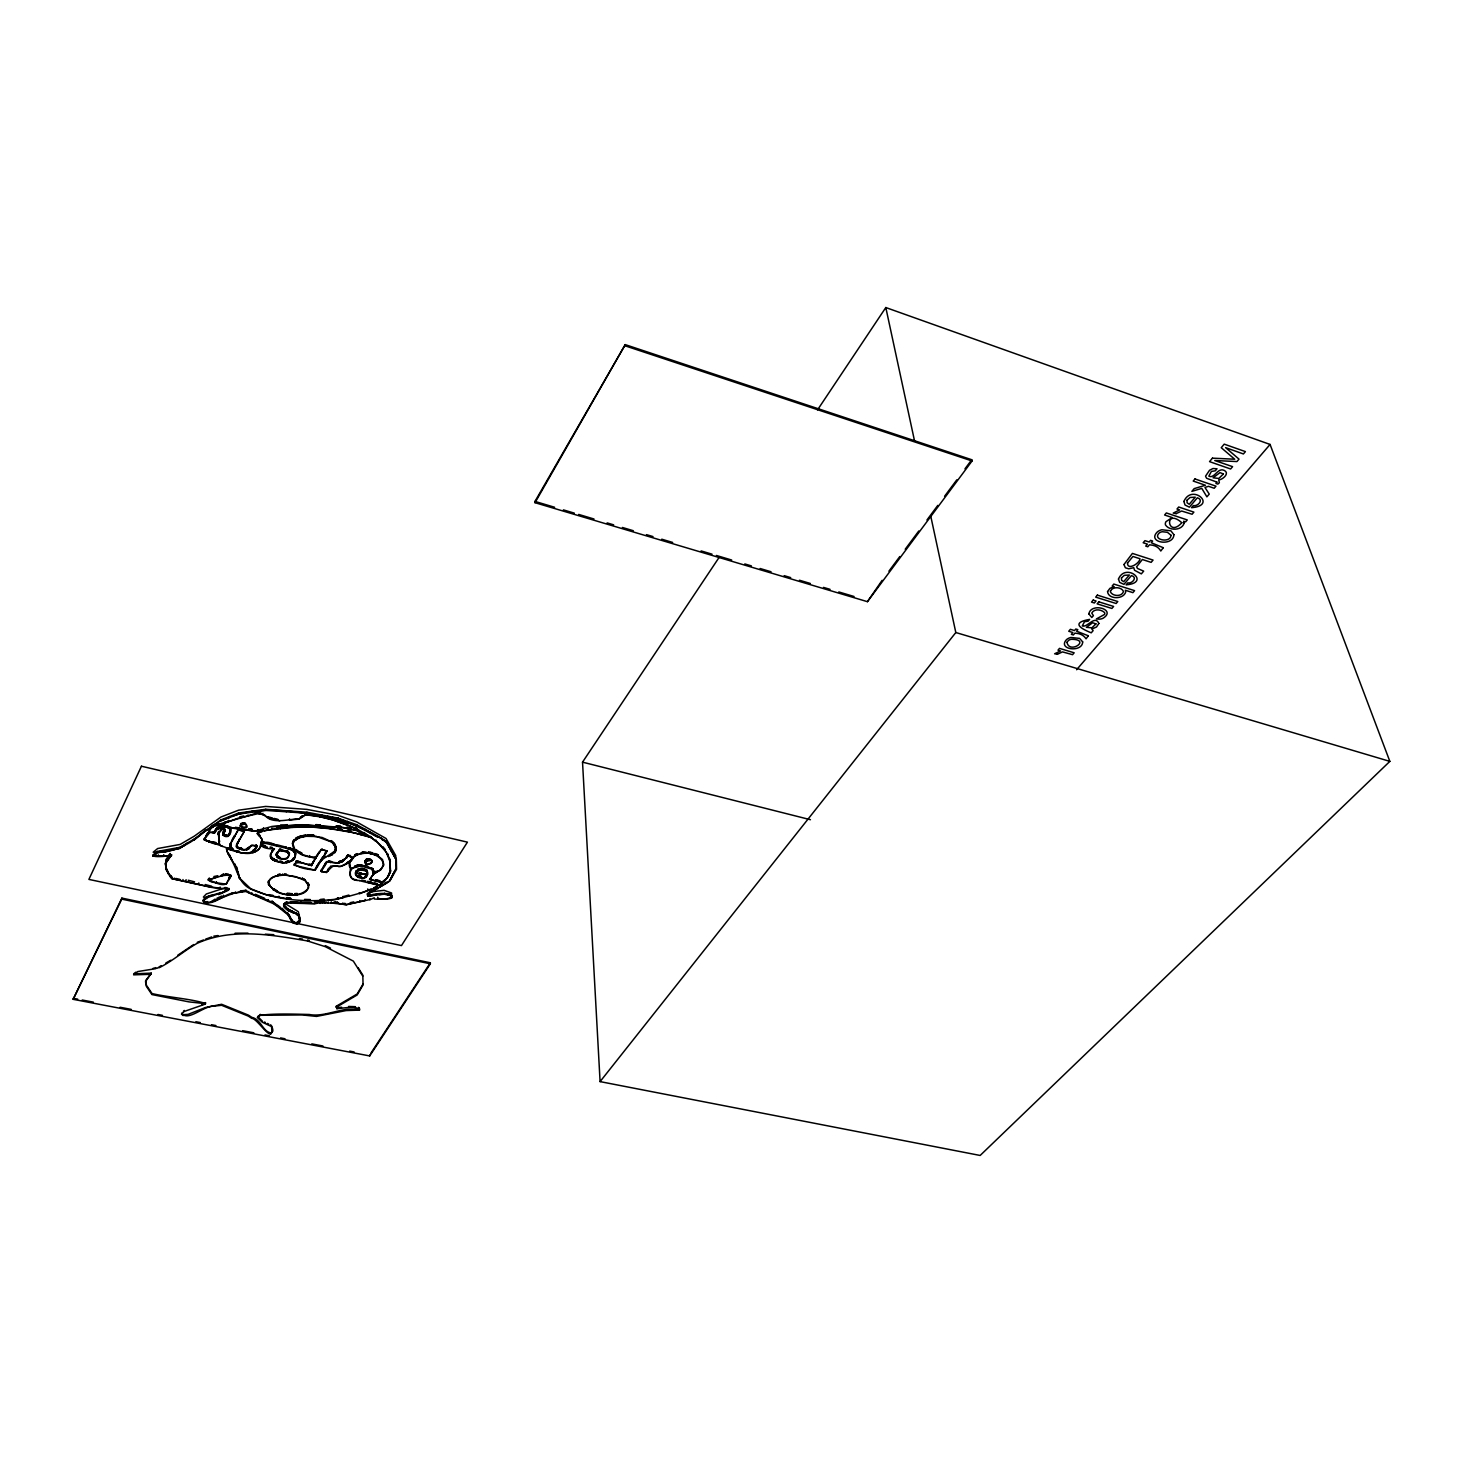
<?xml version="1.0" encoding="UTF-8"?>
<svg xmlns="http://www.w3.org/2000/svg" width="1463" height="1463" viewBox="0 0 1463 1463"><rect width="100%" height="100%" fill="white"/><g stroke="black" fill="none" stroke-linecap="round" stroke-linejoin="round"><path stroke-width="1.5" d="M349.529 861.835C346.969 876.026 361.928 860.262 369.536 867.724C373.998 867.888 372.772 875.679 377.271 871.893C393.949 861.616 370.871 849.052 359.477 854.154M430.341 963.788L430.36 962.782L121.868 898.099L73.15 999.32L369.7 1055.939L430.341 963.788L121.74 899.123L73.15 999.32M289.016 854.886C289.967 848.613 289.601 860.226 284.81 859C281.243 859.805 274.971 857.885 276.635 853.185C273.526 859.165 291.686 861.981 288.266 852.929M396.089 864.414L396.107 863.389M380.417 837.769L386.323 841.335L396.034 859.421L386.305 842.359L380.417 837.769L356.826 824.73L337.734 818.055L306.919 812.221L265.736 809.277L238.542 813.044L220.895 819.902L194.286 838.994L180.168 847.26L157.437 851.429L152.883 856.148L171.592 855.617L171.665 854.63M374.235 899.014C399.6 900.824 395.376 890.089 372.955 894.496L372.937 895.521C354.832 897.807 387.512 884.493 389.67 880.708L396.18 868.345M391.883 896.728L388.902 894.277M389.67 880.708L395.101 870.247M370.962 878.257L369.901 879.391L381.733 882.226L386.799 878.349L390.237 871.601L390.036 860.665M373.742 887.895L378.442 885.188C383.288 883.561 388.372 877.16 390.603 871.582L389.633 858.726M390.036 895.557L390.054 894.533M391.188 850.936L391.206 849.912M390.987 895.795L391.005 894.771M391.298 895.868L391.316 894.862M391.865 897.752L391.791 894.99M392.907 875.057L392.925 874.033M388.884 895.283L384.403 894.24L384.422 893.235M384.568 884.054L384.586 883.03M386.305 842.359L386.323 841.335M386.104 883.03L386.141 882.024M387.695 854.886L387.732 853.862L388.225 855.105M387.695 877.288L390.621 870.558M387.622 894.99L387.64 893.966M388.28 876.172L390.255 870.576M388.92 874.892L388.957 873.886M380.161 887.053L380.179 886.048M382.3 839.927L382.337 838.921M381.331 886.249L382.922 884.164L382.885 885.188M382.703 848.101L382.721 847.077M383.05 848.028L383.087 847.004L385.427 849.674M376.631 855.325L374.802 853.679M367.469 882.335L380.051 885.261L381.898 882.5L369.517 879.482L374.034 873.338L380.581 870.083L383.891 864.889L382.501 859.531L374.839 853.459M376.265 894.131L376.247 895.155L368.329 895.795L367.487 893.198L367.524 895.191M377.966 836.324L377.929 837.348L356.789 825.754L347.444 822.444L347.481 821.42M377.765 888.754L377.783 887.73L374.345 889.541M377.71 898.191L377.747 897.185M373.394 873.905L371.84 868.327L373.156 869.863M372.187 869.68C372.498 865.895 374.656 873.393 373.632 874.472M373.065 834.513L373.083 833.489M372.553 870.064L372.553 868.583M372.846 870.467L372.882 869.443M373.12 870.887L372.9 868.949M370.066 891.9L372.681 891.607L372.626 890.455L368.969 892.412M370.486 878.349L373.211 874.581L373.65 871.143M373.797 874.124L373.979 870.96M375.351 835.83L375.388 834.806M369.7 1055.939L369.718 1054.951M374.565 872.881L375.717 871.454L375.698 872.478M374.272 897.77L369.846 899.782M390.018 861.689L386.214 852.088L375.772 840.329M342.909 896.691L348.871 895.063L348.852 896.307C351.614 895.374 386.982 886.505 375.058 884.365L375.077 883.341M375.095 872.698L375.113 871.674M376.046 841.243L376.064 840.219M375.717 872.716L375.735 871.692M367.414 874.874C369.554 869.699 360.684 868.272 357.411 870.503C349.822 876.136 365.787 882.39 367.414 874.874L367.432 873.85L365.768 875.971M367.597 872.131L366.262 869.735L367.414 874.271L359.587 873.905L356.186 872.387L360.337 869.827L366.152 870.997M364.945 861.762C384.22 855.965 358.289 872.862 367.871 859.055M368.219 860.043L368.073 859.037M376.832 855.16L368.31 853.112L368.347 852.088L372.827 852.764M367.707 890.144L367.743 889.12M368.42 860.025L368.438 859M367.853 895.996L367.542 894.186L389.926 880.854L396.546 869.296L396.327 859.33L386.671 842.377C372.26 831.386 351.943 824.949 337.13 817.927M367.798 890.364L367.835 889.339M368.731 860.025L368.749 859.019M368.018 896.033L367.89 894.972M369.023 860.043L369.06 859.019M369.974 832.758L369.993 831.734M369.353 859.055L369.737 860.153L369.773 859.128M371.913 838.409L369.993 836.196L375.735 841.353M364.909 862.073C367.14 867.248 375.753 862.292 370.267 859.037M370.578 853.679L370.596 852.435M371.127 837.915L371.163 836.891M369.865 898.556L369.828 899.562L346.548 904.737L340.696 904.024M370.304 895.795L372.955 894.496M371.437 853.807L371.474 852.783L368.402 852.326M370.614 892.521L370.651 891.497M371.803 869.333L371.419 867.98M371.675 868.894L371.712 867.888M372.169 853.917L371.474 852.783M230.331 831.496L229.362 828.515L226.875 827.125L215.189 825.553L211.093 828.095L203.869 839.597L232.69 850.003L231.392 847.754M363.812 853.404L363.684 852.179L361.526 852.545L361.544 853.789M364.196 833.471L364.232 832.447M363.245 869.882L363.281 868.857L359.221 869.04M363.94 853.404L363.83 852.161M264.328 830.893C298.836 823.431 335.265 826.814 369.023 836.708L364.543 832.941M181.577 1013.164C188.087 1022.216 203.759 1005.3 214.366 1006.142A5.815 3.237 1.7 0 1 215.482 1005.941L221.626 1005.3L248.363 1016.145A174.591 101.733 -0.4 0 0 251.782 1018.358C257.543 1018.157 274.441 1047.252 271.478 1026.551L262.389 1022.29L257.36 1017.571L260.396 1015.304L302.292 1014.956L316.538 1016.419L346.109 1010.567L359.441 1010.128L359.477 1009.123A47.09 26.462 0.4 0 0 359.459 1008.3M363.592 869.735C364.031 867.888 358.526 867.87 359.185 870.064M359.441 1010.128C344.793 1005.355 325.627 1017.754 309.278 1014.481C293.332 1014.097 274.111 1013.402 260.231 1015.322M363.812 869.991L363.281 868.857M364.58 853.386L364.616 852.124M364.177 870.083L363.61 868.711M365.531 830.326L365.549 829.302M364.506 870.192L364.177 868.839M365 862.53L365 860.573M364.854 870.302L363.848 868.967M365.256 862.987L365.384 860.518M365.329 853.368L365.348 852.124M365.165 870.43L365.201 869.424M365.512 863.261L365.293 860.976M365.256 877.087L367.176 874.691L355.692 873.338L356.99 876.209L364.141 878.074L366.811 874.179M365.439 874.728L365.457 873.704M365.457 870.576L365.64 869.351M365.805 863.499L365.366 861.433M365.75 860.61L365.951 859.476M366.189 853.368L366.189 852.106M366.701 836.086L366.719 835.062M365.092 899.471L365.073 900.495L346.274 904.573L331.278 903.037M365.732 876.995L365.622 875.679M365.75 870.741L365.896 869.497M366.171 863.719L364.945 861.049M366.189 876.465L365.969 875.276M366.079 874.691L366.116 873.667M366.353 863.828L366.097 862.347M366.262 875.88L366.573 874.508M366.5 871.29L366.61 869.973M366.92 860.299L366.994 859.019M367.743 835.903L367.762 834.861M367.762 831.533L367.798 830.509M366.792 875.203L366.664 873.649M366.902 871.692L366.902 870.247M367.231 860.207L367.25 859.183M366.957 875.496L367.213 873.667M367.268 872.222L367.176 870.522M367.524 860.134L367.56 859.11M356.643 879.775C345.561 879.464 349.511 865.09 359.075 866.187L359.112 865.163M359.276 865.95L359.313 864.926M359.496 874.124L359.624 872.899L361.69 873.228L361.635 874.472M359.752 869.936L359.66 868.693M359.075 866.187L360.026 864.889M361.087 834.55L361.105 833.526M359.331 892.613L359.441 893.82L371.017 889.029M360.026 869.644L360.063 868.62M360.337 869.827L360.483 868.565M359.861 866.133L360.721 864.889M359.77 901.592L359.807 900.568M360.867 869.534L360.904 868.528M361.782 834.971L358.654 833.087M360.922 869.772L360.959 868.748M362.312 828.643L362.349 827.601M361.507 869.735L361.324 868.51M371.383 869.004L361.452 866.169L361.416 864.907M361.708 869.516L361.745 868.492M362.349 853.642L362.349 852.399M361.891 869.754L362.184 868.51M362.275 866.023L362.312 864.999M362.275 869.754L362.312 868.748M343.512 860.591L347.7 855.965L352.876 857.044L363.062 852.271M362.659 869.79L362.605 868.547M363.062 853.532L363.702 852.399M363.007 869.625L363.025 868.601M354.448 856.038L357.521 853.624L355.436 855.434L355.564 854.374M390.402 861.762C386.049 845.175 369.828 836.141 355.802 828.46L355.838 827.436M354.778 866.919L354.814 865.895M354.851 855.782L355.235 854.538M353.735 902.909L353.772 901.903L350.041 902.726M364.506 833.965L356.222 830.454L356.259 829.43M355.381 866.956L355.418 865.931M355.655 855.581L357.594 853.843L357.557 854.867M356.789 825.754L356.826 824.73M355.509 872.972L355.838 871.418L355.856 872.954M355.802 866.571L356.515 865.365L356.478 866.389M356.076 855.178L356.112 854.154M356.789 830.307L354.192 828.735M356.076 866.736L356.112 865.712M357.411 829.722L355.619 827.601L359.167 830.801L342.872 827.418L302.311 824.73L271.825 826.485L255.092 831.075L228.831 827.729L219.724 825.095L237.445 818.402L258.53 813.574L264.858 815.092C271.716 824.931 289.747 818.768 299.22 818.859L305.493 814.525L318.203 816.153L332.192 819.573L355.802 828.46M356.186 872.661L356.186 870.778M356.753 854.922L356.771 853.898M356.35 872.497L356.442 870.906M356.789 866.535L356.826 865.511M356.661 872.862L356.259 871.399M355.893 871.93L357.21 873.118L356.862 871.674M357.155 866.224L357.191 865.2M357.411 870.503L357.557 869.406M357.539 866.389L357.575 865.365M357.722 876.758L357.758 875.734L360.94 876.52M357.667 870.357L357.704 869.351M357.85 866.096L357.886 865.072M357.96 876.831L357.832 875.532M358.179 870.394L358.216 869.388M358.307 866.261L358.344 865.255M358.508 870.266L358.545 869.26M358.563 866.005L358.6 864.98M351.12 860.793L352.089 858.141L349.529 862.402M323.835 872.149C329.87 872.862 330.693 862.695 338.959 866.663C343.293 866.425 355.728 859.97 351.138 856.916L348.121 855.142L347.024 856.44M351.504 859.897L351.541 858.872M351.906 859.915L352.601 857.976L350.26 861.616M344.518 904.408L344.555 903.384L346.274 904.573M346.384 857.739L347.536 855.124L346.987 857.464L343.805 859.695M346.621 857.921L346.713 856.33M345.195 904.481L345.25 903.457M346.987 857.464L347.06 855.818M347.517 856.751L347.81 854.922L347.225 857.153M348.194 862.914L349.255 861.122L349.474 862.859M348.395 856.056L348.432 855.032M340.66 866.462L349.108 862.036M351.138 856.916L348.761 855.306M348.322 863.133L348.816 861.817M353.388 832.685L349.913 832.081L349.95 831.057M359.733 880.507C344.756 880.927 353.15 869.351 349.072 861.67M349.145 856.202L350.425 855.453L350.279 856.696M349.438 856.495L349.474 855.471M350.023 861.835L350.059 860.811M359.349 1008.537L352.364 1007.019L336.929 1008.702L336.289 1006.233L357.155 993.999L363.098 983.922M322.262 868.821L326.871 861.707L337.368 862.877L341.958 861.561L343.074 859.915L342.726 861.433L337.368 863.115L327.163 861.872L321.348 871.326L326.542 872.551L330.784 866.023L339.745 866.334M342.141 861.744L343.311 860.061M336.929 1008.702L336.271 1006.361M342.726 861.433L342.543 860.226M343.951 860.226L343.988 859.202M342.525 904.116L342.561 903.092M337.898 897.935L336.417 899.361L342.872 897.715L342.799 896.49M343.659 904.28L343.695 903.274M346.036 858.141L346.073 857.117M355.582 828.625L341.684 821.767M339.69 903.64L334.039 901.994L334.003 903.018L328.151 903.073M229.819 855.928L229.728 856.971L228.319 853.331L231.501 860.006C237.609 870.247 238.378 882.921 250.539 888.919C277.238 900.751 307.687 902.525 336.344 899.142L337.916 897.697L337.862 898.94M339.818 819.774L339.855 818.75M336.965 903.238L336.161 902.159M338.831 862.877C337.843 861.469 341.574 860.281 340.769 862.073M337.276 903.274L337.002 902.232M337.606 903.311L337.313 902.25M339.471 862.475L339.507 861.451M339.544 862.695L342.196 860.719M340.129 862.292L340.184 861.268M338.556 903.457L337.642 902.287M340.239 862.512L340.276 861.488M340.897 862.274L340.952 861.25M342.543 820.725L342.58 819.701M341.373 861.835L341.995 860.537M341.537 862.018L341.574 860.994M331.223 902.817L331.26 901.793M333.82 843.968L331.315 840.64L335.978 847.242L336.124 850.058L334.844 852.71L328.261 856.568M294.356 865.273L294.429 863.81L294.502 865.346L315.094 870.192C318.623 858.891 328.133 856.897 335.777 850.094L333.948 843.401L334.917 844.974M334.314 845.047L333.875 842.926M334.588 845.504L334.405 843.474L335.246 845.961M334.862 845.998L334.99 844.444M335.155 851.356L335.21 850.332M335.612 847.26L335.649 846.236L335.466 851.448M335.685 848.686L335.74 847.662M335.923 850.515L336.015 846.217L335.978 847.242M337.697 819.079L337.551 818.018M338.026 819.17L337.898 818.091M335.155 902.086L336.124 903.183M328.608 862L328.663 860.976L331.644 861.597M330.272 828.533L330.309 827.491M328.7 869.808L328.681 868.291L327.2 871.601M329.029 862.329L328.133 861.085M349.913 832.081L330.364 828.771L330.419 827.747M330.053 855.544L331.991 853.715L331.955 854.739M328.187 901.83L328.133 902.854L324.695 903.165M329.925 862.274L329.961 861.25M330.199 855.745L332.192 853.898L332.138 854.922M334.094 844.663L331.022 840.75L333.527 843.017M332.192 819.573L332.229 818.549L337.916 820.487M330.693 862.676L329.065 861.305M347.115 824.913L332.448 819.883L332.503 818.859L338.008 820.743M332.723 818.146L332.778 817.104M332.43 843.072L332.467 842.048M332.741 842.981L332.796 841.957M332.997 843.584L333.034 842.56M333.491 844.041L333.363 842.469M325.792 856.843L323.433 857.336L324.64 854.337M324.365 866.334L326.706 861.542M322.921 903.238L324.768 901.921L319.995 903.421M325.499 852.289L324.603 855.361M327.767 817.195L327.803 816.171M326.304 901.866L324.731 902.927M327.767 871.308L328.754 868.784M327.858 870.558L327.913 869.534M322.537 817.195L322.592 816.171L311.966 814.288M320.562 861.341L320.616 860.317M320.872 861.469L323.323 856.587M320.964 871.326L321.019 870.247L322.463 871.82L320.964 871.271L325.828 862.365M321.092 871.473L321.019 870.357M322.116 849.82L322.171 848.796M322.976 902.013L314.966 903.732L286.821 903.055L283.877 905.469L290.277 911.138M321.348 871.326L321.385 870.302M322.134 859.439L322.171 858.415M321.641 871.619L321.695 870.595M323.268 857.611L323.469 856.312M315.258 870.211L315.277 868.967M315.898 858.434L316.868 855.252L316.831 856.276C309.296 859.714 287.479 851.832 293.77 840L292.454 843.694M317.306 867.285L317.361 866.261M332.448 819.883L320.013 816.811L319.867 815.513M318.532 853.478L318.587 852.454M309.095 863.902L311.546 865.529L319.172 852.106M320.763 816.775L320.818 815.732M321.842 817.268L322.006 815.074M311.546 865.529L313.429 861.542M313.631 836.251L313.631 834.989L310.796 834.751M312.259 864.377L312.314 863.353M315.094 870.192L315.24 869.168M316.831 856.276L321.129 849.454L327.237 850.936L315.313 869.973C291.338 868.675 287.388 857.72 311.217 865.438L316.154 856.404M308.876 835.848L309.827 834.77L309.772 835.812L300.409 837.055L293.697 841.024M307.596 884.018L307.651 882.994L308.419 884.274M308.73 884.182L308.748 885.426L307.962 882.902C312.021 898.776 282.853 896.618 275.263 890.876L275.428 889.65M309.662 856.806L309.717 855.562M331.278 841.664L322.207 837.513L310.741 835.775L310.595 834.733M273.416 888.827L274.532 890.492L268.589 884.713L268.735 881.147L268.936 884.658C277.019 895.868 299.86 899.617 308.583 887.84L308.602 883.945M311.235 865.639L310.247 864.377L311.601 864.505M311.564 835.848L311.619 834.824M312.497 835.922L312.552 834.898M290.076 918.709L293.24 923.08A74.046 44.585 1 0 0 295.233 923.592C299.988 925.293 300.957 918.545 298.653 915.527A34.801 20.372 1.5 0 0 297.867 914.978L294.794 912.565C291.155 910.754 278.519 905.487 286.711 901.885M299.897 921.599L299.75 919.331M294.136 913.04C278.208 907.444 283.292 898.812 300.884 903.183L300.939 902.159L310.961 902.397M302.091 879.281L302.146 878.257L304.377 879.208L307.925 883.908M302.347 879.153L302.402 878.129M294.813 849.308L292.838 843.676L294.063 841.079L298.507 838.116L305.145 836.287L305.2 835.007L303.06 835.464M344.006 820.999L306.864 813.263L306.919 812.221M307.833 835.903L308.931 834.824M307.907 836.141L307.962 835.117M218.371 833.727L219.377 843.163C215.207 845.76 208.459 841.17 204.217 839.597L204.308 838.555M294.794 912.565L298.434 914.631L300.134 921.727A71.632 42.464 2.2 0 1 298.818 922.897L297.19 924.049L294.941 922.275M295.453 912.894L298.379 915.637L299.568 919.624M295.544 923.446L299.86 919.971M297.117 894.478L297.19 893.472L294.721 893.582L294.758 894.826M300.153 837.147L300.464 836.013M301.378 817.671L302.603 815.824L299.257 819.079L289.528 820.085L289.546 818.823M296.221 914.284L296.276 913.278M297.245 894.698L297.3 893.674L294.813 893.802M299.696 853.24L299.75 852.216L301.835 854.429L315.514 858.47M300.482 837.257L300.811 835.94M296.203 923.61L296.257 922.604M296.733 914.558L296.788 913.534M299.952 853.112L300.006 852.088L302.073 853.222M301.396 836.836L301.451 835.794M302.256 816.72L302.311 815.696M296.751 923.756L296.806 922.732M297.154 914.796L297.208 913.79M297.629 915.106L297.684 914.101M297.263 923.866L297.391 922.824M302.164 836.671L302.219 835.647M298.379 915.637L298.434 914.631M302.823 836.763L302.878 835.739M298.58 922.751L298.635 921.745M298.799 916.661L298.854 915.655M299.202 917.868L299.074 916.259M299.366 918.581L299.421 917.575M294.447 852.197C290.625 845.047 299.074 857.739 292.618 859.951C287.278 864.194 279.616 862.567 273.892 860.134C268.552 857.885 270.966 851.649 274.477 848.906C252.898 849.29 261.42 836.269 276.544 845.724M295.343 840.018L300.537 836.233M294.886 923.281L290.936 919.441L289.162 915.088L290.04 917.996L290.113 916.99M294.923 913.424L291.43 910.827M294.977 853.112L292.271 849.198M295.489 839.524L296.751 837.586L296.477 839.085M295.27 854.045L294.557 850.753M296.075 839.396L296.001 838.116M291.942 912.126L291.997 911.12M294.849 864.651L294.904 863.627M272.301 847.479L270.253 846.986L270.18 848.028C278.244 847.973 269.155 852.216 270.289 856.349C271.332 860.153 275.739 861.396 279.14 862.036C286.108 864.834 297.903 860.738 295.252 851.704M296.331 838.848L296.514 837.732M291.868 920.757L290.991 918.417M295.672 854.154L295.416 852.033M296.001 850.716L296.056 849.692L297.922 850.936M292.637 912.51L292.691 911.486M296.331 850.643L296.386 849.601M296.806 838.866L297.007 837.476L300.208 836.105M297.135 838.701L297.483 837.549M292.765 922.037L291.923 919.752M293.222 912.839L293.295 911.815M296.349 862.164L296.294 860.921M293.185 922.586L292.819 921.013M297.922 838.372L297.995 837.33M293.551 922.952L293.606 921.928M293.972 913.223L294.026 912.199M297.044 862.329L296.404 861.14M297.592 851.027L301.835 854.429M293.789 923.025L293.697 921.964M298.507 838.116L298.58 836.799M297.556 862.439L297.099 861.305M299.074 837.86L299.129 836.836M294.301 923.135L294.356 922.129M295.508 903.055L295.563 902.031L300.939 902.159M310.193 865.401L296.386 860.921M292.746 850.588L288.833 847.644M290.991 849.619L290.424 848.119M289.089 916.112L287.425 912.619M291.612 849.912L291.046 848.339M330.364 828.771L309.388 826.851L292.856 827.4L292.746 826.156L296.898 826.01M288.065 914.54L288.12 913.515L288.778 915.545M288.65 910.626L288.558 909.456M289.619 894.533L289.674 893.509M292.198 850.241L292.253 848.906M288.467 915.07L288.54 914.064M288.833 910.772L288.906 909.748M289.674 894.771L289.729 893.747M291.868 860.847L293.77 858.196M292.838 843.676L294.118 840.055L294.063 841.079M289.235 910.955L289.308 909.931M292.161 860.335L293.46 858.086L293.46 859.531M293.075 842.359L293.149 841.335M289.656 911.12L289.711 910.096M292.454 860.445L292.691 858.927M293.46 842.377L293.514 841.353M289.546 917.008L289.601 915.984M292.984 859.988L293.039 858.964M293.24 850.954L293.313 849.582M290.186 910.297L291.375 911.851M293.039 859.567L293.295 858.324M293.697 851.356L293.77 849.948M290.936 902.964L290.991 901.94L295.563 902.031M294.1 851.777L294.191 850.332M290.936 919.441L290.497 917.667M290.808 911.595L290.863 910.571M293.716 859.22L293.972 857.885M294.977 839.945L295.544 838.5M268.589 884.713C266.869 876.794 278.5 874.764 284.316 874.947L284.371 873.923M288.321 852.582L286.291 850.588M268.662 882.171C271.021 875.752 279.287 875.368 285.102 875.13L285.285 873.923M283.639 905.597L283.676 904.335M289.4 854.355C286.51 852.344 287.022 848.631 288.796 853.624M283.785 905.176L283.859 904.152M286.547 862.676C285.724 861.177 289.546 860.244 288.723 862M287.169 852.161L287.169 850.844M283.932 910.919L281.902 908.249L287.37 913.644M284.169 904.847L284.224 903.823M300.372 878.074L286.236 874.984L286.291 873.96M287.406 852.289L287.498 851.009M287.845 852.563L287.973 851.283M285.066 904.134L285.12 903.11M287.406 862.53L287.406 861.286M288.028 852.71L285.651 850.661M288.467 853.148L288.376 851.557M285.651 903.659L285.724 902.653M288.248 862.365L288.101 861.14M290.332 849.345L288.741 847.827M286.126 908.102L286.181 907.078M286.181 903.274L286.236 902.25M289.253 855.306L289.235 852.582M289.619 849.125L289.199 847.955M286.73 902.872L286.894 901.848M290.04 849.253L289.674 848.083M280.786 862.402L280.841 861.36L282.78 862.731M278.866 897.441L278.939 896.197M280.073 875.386L280.091 874.143L277.842 874.6L277.86 875.843M270.527 1033.847L272.996 1030.885M281.627 862.329L279.927 860.957M281.902 862.603L281.975 861.579M286.236 851.612L281.298 849.4L281.115 850.625L286.858 852.033M281.847 909.273L277.714 905.231L277.659 906.255M282.359 862.457L281.701 861.305M282.578 875.258L282.597 874.014M286.309 811.782L286.364 810.758M280.585 908.322L279.47 906.438M285.907 846.912L285.834 847.937L292.746 850.277L295.489 853.386M287.132 825.845L287.132 824.583M276.47 861.414L270.874 856.66L270.801 857.684M276.854 856.532L276.946 854.758M274.075 903.732L271.862 900.989L279.415 907.462M277.22 855.343L277.275 857.099L277.056 855.05M276.928 854.264L277.604 851.722M277.275 853.661L277.86 851.905L276.854 853.843M277.623 857.409L277.403 855.617M277.988 857.702L277.879 856.166M275.19 904.536L275.263 903.512M278.391 857.958L278.171 856.404M280.384 828.716L280.439 827.692L276.288 828.113M278.811 858.196L278.482 856.641M276.416 854.941L279.214 849.784M280.439 828.46L280.512 827.436L277.367 827.765M279.067 858.05L278.83 856.861M279.14 850.808L279.689 849.326M276.452 905.432L276.507 904.408M277.129 891.881L277.385 890.693M279.25 858.397L279.14 857.025M277.787 852.929L280 849.143L281.17 849.582M279.707 858.58L279.451 857.172M279.835 850.533L280.091 849.125M280.055 858.452L279.78 857.318M272.209 859.311L272.283 858.269M272.411 859.11L271.149 856.44L271.094 858.104M273.106 850.149L273.16 849.125L272.063 851.32M272.685 859.659L272.484 858.086M273.508 850.131L273.563 849.107L271.734 851.704M273.179 860.006L272.923 858.452M273.727 860.317L273.8 859.293M273.892 860.134L273.416 858.781M274.294 860.61L274.367 859.586M274.477 860.427L273.965 859.11M273.124 889.723L273.197 888.699M274.916 860.884L274.532 859.403M273.343 889.851L273.471 888.608L277.202 890.857M275.666 861.158L275.117 859.659M273.288 903.165L273.362 902.141M273.892 890.144L273.965 889.12M276.617 856.074L276.544 854.849M276.47 854.557L276.763 852.929M276.836 854.575L276.909 853.551M257.561 1017.352L260.304 1014.334M268.369 882.536L268.442 880.964M271.697 829.393L271.771 828.351M268.808 883.414L268.881 882.39M270.582 857.245L270.655 856.221M268.15 900.659L268.223 899.635M268.936 884.658L269.009 883.634L269.832 884.932M271.643 844.553L271.716 843.511M271.423 858.525L271.716 857.3M271.789 858.927L271.862 857.885M272.008 858.726L272.081 857.702M272.539 851.21L272.612 850.168M218.334 833.8L222.614 828.698L217.475 828.844L214.421 833.179L209.922 832.228L204.217 839.597M266.083 830.344L267.948 828.771L267.894 830.033C246.881 833.453 268.771 835.702 260.304 847.187C252.331 858.488 237.445 851.685 226.765 848.833L227.259 851.923L236.457 867.833L234.683 863.645M267.747 829.832L267.82 828.808M268.131 829.777L268.204 828.735M279.762 820.834L268.15 816.976M270.436 818.805L268.369 817.232M260.999 843.145L261.072 842.121M261.365 843.218L261.438 842.194M267.363 847.114L261.566 845.742L262.81 841.993M258.823 892.174L258.933 891.973M261.804 845.285L262.133 843.127M262.078 844.828L263.303 841.774M263.523 827.747L263.596 828.991C259.17 836.306 226.692 822.627 230.532 830.088C231.739 840.018 218.115 837.769 224.607 828.789M262.737 843.017L263.047 841.664M262.389 844.261L263.322 841.554L263.45 842.597M220.895 819.902L220.803 820.944L238.469 814.086L265.663 810.319L265.736 809.277M263.724 842.651L263.797 841.627M264.053 846.565L262.48 845.139M255.678 848.357L255.751 847.333L254.58 850.296L248.765 853.075L241.98 853.094L234.629 850.863L231.063 847.845L230.221 843.858L238.323 829.868L244.412 831.203L237.683 842.944L239.438 838.976M219.432 823.943C226.948 821.877 248.564 816.116 258.348 812.367M255.001 850.314L256.135 847.333L255.001 850.314C247.137 855.014 259.609 851.429 259.957 847.132L262.042 839.159L256.994 833.343L262.279 831.551M258.53 813.574L258.732 812.294M256.391 846.126L255.678 844.901L257.049 846.419L256.062 848.375M257.707 830.6L257.781 829.558M256.885 846.803L256.464 845.102M257.579 834.111L257.653 833.087L259.518 836.306M257.049 846.419L256.958 845.779M258.348 834.989L258.421 833.965M260.14 813.94L259.664 812.788M271.789 902.013L255.293 895.319L255.367 894.295L264.584 898.282M260.963 814.141L260.213 812.916M259.939 836.324L260.012 835.3M269.795 818.42L261.767 814.105L263.047 813.355M261.877 814.361L261.036 813.099M255.293 895.319L248.692 892.485L248.783 891.461M255.001 814.123L255.074 813.099M251.727 893.783L251.801 892.759M258 813.446L258.073 812.422M243.937 891.424L245.784 890.236L245.711 891.26C232.123 891.516 220.401 899.855 207.691 902.781C197.578 903.787 208.221 893.875 213.452 895.539L213.689 894.716M238.762 848.705L246.259 849.875L248.875 847.79M247.393 849.546L248.308 847.827L247.101 849.674M247.704 849.418L247.96 848.01M244.924 891.314L244.998 890.29M248.125 849.217L248.637 847.626M248.472 849.034L248.948 847.406M248.692 892.485L246.058 890.29M248.783 848.814L249.24 847.516M250.52 829.96L250.594 828.918L252.422 829.356M252.057 812.203L252.148 811.16M251.398 830.161L251.49 829.137M251.782 830.49L251.855 829.448L248.673 828.68M244.65 824.199C233.33 825.699 251.673 830.545 244.723 823.157M244.998 824.053C229.837 825.425 254.178 832.794 244.815 822.956M241.34 891.717L244.028 890.4M247.978 815.988L248.052 814.946M242.547 891.589L242.62 890.565M246.698 849.82L247.54 848.211M235.397 891.9L235.305 892.924C224.479 892.485 212.684 907.883 203.211 900.989C202.04 896.453 241.157 889.669 224.827 888.553L224.9 887.529L227.222 887.767L227.131 888.791M240.737 824.638L240.81 823.596M240.883 824.51L241.121 823.376M255.586 845.925C249.807 842.432 244.723 855.105 239.585 847.735M237.609 872.99L237.701 871.948L238.323 874.014M241.706 823.358L241.907 824.291M238.012 873.009L238.085 871.966L239.548 878.129L250.795 888.809L267.034 895.118L290.68 899.306M239.859 849.107C238.963 847.04 242.986 848.046 241.505 849.546M240.353 849.015L240.426 847.991M242.2 824.199L242.273 823.175M242.511 824.126L242.803 822.809M238.78 876.721L238.853 875.697L239.895 878.861M240.865 849.381L241.194 848.174M242.821 824.09L243.132 822.773M243.224 824.053L243.407 822.773M239.329 878.275L239.31 877.105M243.681 824.053L243.699 822.773M243.937 824.071L243.992 822.809M244.175 824.108L244.266 822.828M244.412 824.144L244.559 822.883M232.014 893.82L232.087 892.796M237.335 828.863L235.342 827.528M238.469 814.086L238.542 813.044M239.493 848.759L236.421 846.839L237.774 841.92M236.659 847.242L236.933 843.438M236.988 847.626L236.713 844.919M237.756 847.095L236.494 845.815L237.335 843.401L236.421 846.839M238.268 829.905L238.396 828.826M236.677 852.069L236.933 850.881L239.493 851.466M237.207 847.809L236.896 845.833M231.099 847.333L230.587 843.858L238.67 828.771M237.427 847.973L237.189 846.272M236.055 867.833L236.146 866.809L239.548 878.129M237.683 848.138L237.555 846.62M239.895 838.829L237.244 844.425M230.002 849.363L229.106 848.101L228.795 849.308M230.203 846.711L230.221 843.858L230.459 847.516L232.69 849.948M229.526 855.928L229.618 854.904L231.849 859.915M230.057 849.601L227.807 848.028L227.734 849.052M230.532 847.626L230.587 843.858L231.3 848.796M230.66 847.845L230.66 845.651M228.539 875.441L228.612 874.417M230.935 849.582L230.953 846.455M228.265 890.181L228.594 888.718M228.703 880.251L230.898 876.392L229.417 874.691M231.593 849.125L231.593 848.01M228.429 889.87L228.703 888.571M229.325 875.715L225.485 874.746L208.203 879.921L211.641 882.061L226.29 884.182L230.587 875.368M231.721 849.235L231.977 848.046L233.294 850.003M228.703 889.449L228.868 888.315M229.27 878.586L230.002 876.41M230.002 875.935L227.789 874.143L227.698 875.167L220.62 875.752L223.217 874.069L223.126 875.093M232.123 849.875L232.105 848.412M229.91 877.434L230.075 874.911M232.562 849.985L232.507 848.705M230.496 876.392L230.605 875.093M230.898 876.392L230.898 875.221L228.795 879.226M234.263 836.891L234.336 835.867L232.361 839.36M234.592 837.001L234.683 835.958L231.739 841.134M223.949 875.13L224.022 874.088L221.736 875.697M226.911 836.379L226.984 835.336L224.004 834.641M228.228 827.692L228.246 826.376L226.637 825.699L226.546 826.741M228.667 821.657L228.63 820.396M228.447 827.82L226.966 826.083L226.875 827.125M228.85 828.058L228.246 826.376M229.618 817.506L229.709 816.482M223.345 896.289L223.437 895.246M229.033 828.204L229.289 826.869M225.485 874.746L225.668 873.704M229.362 828.113L229.508 826.833M225.905 874.801L225.759 873.722M224.662 891.863L224.753 890.839M226.015 874.819L226.271 873.649M224.186 828.789L222.979 835.208L228.027 836.415L230.313 831.203M229.856 829.448L229.947 828.405L229.709 833.581M229.965 833.069L230.185 831.661M230.166 830.216L230.313 828.369M226.875 874.892L226.948 873.868M230.13 833.563L230.477 828.716L229.892 833.105M230.733 827.93L230.825 826.888M230.441 832.959L230.733 829.338M221.754 829.338L222.687 827.656L218.755 832.922L218.847 831.898C220.492 837.439 216.487 845.047 222.632 846.474M223.071 834.166C226.582 832.63 222.047 825.315 222.029 829.119M222.998 825.9L221.498 824.51M222.632 835.245L223.217 833.014M223.217 829.046L222.943 827.528M223.437 826.01L223.089 824.858M223.711 823.504L228.758 820.615M223.583 829.283L223.254 827.692M222.979 835.208L223.656 832.173M223.912 829.594L223.583 827.893M223.199 834.641L223.949 832.392M224.095 829.814L223.894 828.095M224.406 830.326L224.168 828.314M224.991 822.755L225.083 821.731M223.857 833.416L224.772 829.046M220.127 887.035L220.053 888.059L211.385 887.181L172.122 878.623L166.27 869.241L165.429 863.92L168.154 858.013L171.409 854.922L165.429 863.92M224.552 832.154L224.973 829.558M225.357 836.013L225.595 834.788L228.118 835.391M221.059 893.546L228.356 889.138M224.845 831.514C224.717 826.888 216.195 826.833 215.152 831.277C201.327 836.196 213.982 824.035 218.792 823.962M218.572 828.442L218.7 827.144M218.847 825.242L218.975 823.962M218.956 828.369L219.048 827.089M218.92 832.246L219.011 831.222M219.34 828.314L219.413 827.034M219.724 825.095L219.797 824.016L219.816 825.095M219.724 828.277L219.779 826.997M218.719 840.932L218.81 839.908M220.108 828.259L220.163 826.979M220.145 825.132L220.236 824.108M219.103 840.896L219.194 839.872L219.669 841.518M220.364 828.259L220.547 826.997L220.602 828.277M220.511 825.187L220.602 824.144M205.57 1003.545C191.653 998.808 168.922 997.547 152.061 993.56L146.465 985.312L145.623 980.612L151.329 973.188L145.514 981.636L146.355 986.318L151.951 994.584L189.056 1001.899L205.478 1003.691A14.173 7.918 1.7 0 0 205.149 1004.167L184.228 1011.445L181.485 1014.17L183.222 1015.615M216.286 883.122L216.359 882.098M221.114 828.113L221.206 827.07M216.414 882.939L216.506 881.896M221.206 828.369L221.297 827.327M221.663 828.936L221.773 827.198M221.773 825.607L221.901 824.346L224.699 825.059M222.285 825.699L222.266 824.638M222.705 824.748L222.614 825.79L222.742 824.529M222.577 828.46L222.669 827.436M209.3 880.689L209.118 878.55M213.836 833.142L213.324 831.972L213.232 833.014M207.673 902.561L207.764 901.537M213.177 843.035L213.269 841.993L216.305 842.706M214.128 832.977L214.293 831.917L213.379 832.813M214.567 825.516L217.256 823.998L217.091 825.278M213.561 843.346L213.653 842.304L209.008 841.207M214.238 833.215C213.854 831.533 217.768 825.388 217.877 828.661M214.878 825.662L215.299 824.272M214.677 832.831L214.896 830.893M215.518 825.479L217.182 824.236M214.97 832.337L215.244 830.253M215.847 825.406L215.866 824.144M215.463 831.423L215.701 829.43M216.177 825.37L216.14 824.09M214.787 843.401L214.878 842.377M215.939 829.905L216.03 828.881M216.323 825.095L216.414 824.053M216.14 830.234L216.469 828.277M216.579 825.077L216.89 824.016M210.142 902.378L215.171 899.068M211.385 887.181L211.477 886.157L205.149 884.548M216.542 829.631L216.908 827.912M216.89 829.247L217.146 827.747M217.256 825.004L217.347 823.98M217.475 828.844L217.42 827.601M217.676 828.735L217.713 827.455M218.024 825.242L218.024 823.943M218.225 828.552L218.353 827.235M218.517 824.986L218.609 823.943M203.211 900.989L203.759 899.489M208.916 842.249L209.191 841.024M203.668 900.513L206.246 896.91L221.151 892.521M204.107 901.811L203.302 899.964M204.29 899.855L204.381 898.831M204.454 902.122L204.198 900.769M204.82 898.392L203.906 900.257M204.765 902.397L204.546 901.098M205.149 898.977L205.241 897.953M205.204 902.708L204.857 901.373M211.97 827.034L214.659 824.474M212.245 827.18L215.61 824.437M205.771 902.689L205.862 901.665M206.155 897.935L206.246 896.91M212.702 826.449L212.812 825.425M208.258 880.031C207.344 877.69 225.174 890.4 227.698 881.329M212.94 826.632L213.196 824.949M206.539 902.634L206.63 901.61M213.324 826.357L213.543 824.931M208.752 880.36L209.118 878.221M213.653 826.156L213.945 824.748M209.063 880.269L209.41 878.33M214.055 825.973L214.147 824.949M204.674 840.073L204.765 839.049L206.448 840.987M194.286 838.994L194.177 840.036L205.552 829.978M205.497 840.494L205.588 839.469M205.99 835.647L207.874 832.849L207.783 833.892M206.301 835.757L208.039 833.124L207.947 834.148M198.73 883.963L198.822 882.939M199.809 835.538L199.901 834.495M182.893 880.561L183.003 879.537M187.227 843.127L179.949 848.357L162.448 852.197L162.576 851.155M186.002 880.726L186.094 879.702M182.125 847.095L182.235 846.053M184.429 845.742L184.521 844.718M174.481 879.19L174.591 878.147M177.828 848.961L177.937 847.937M178.907 848.668L178.998 847.626M175.962 879.519L176.072 878.495L179.912 879.373M179.949 848.357L180.168 847.26M170.348 876.428L170.458 875.404L173.237 878.897M173.42 850.186L173.53 849.143M171.006 877.251L171.116 876.227M171.555 877.946L171.665 876.922M172.122 878.623L172.159 877.526M176.602 849.308L176.712 848.266M168.044 859.055L168.154 858.013M167.459 871.783L167.568 870.741M169.324 854.959L170.531 854.173M169.836 857.373L169.946 856.33M168.647 874.307L166.38 868.217L166.27 869.241M157.035 968.323L161.168 965.635M170.842 856.422L170.952 855.38M163.618 855.672L163.746 854.63M165.849 866.59L165.538 862.896L171.134 855.636A13.899 8.321 3.7 0 0 170.311 855.398C161.552 857.336 142.917 857.391 159.814 852.106M166.727 861.488L166.837 860.463M167.934 851.192L168.044 850.149M159.888 852.326L159.997 851.301M152.883 856.148L155.206 853.276M156.194 856.02L156.303 854.977L152.993 855.124M155.078 854.301L157.437 851.429M158.26 855.91L158.37 854.886M153.505 855.599L153.633 854.575M154.237 855.014L154.347 853.971M154.456 856.093L154.566 855.05M121.74 899.123L121.868 898.099M232.782 848.961L231.812 848.741M289.016 854.063L288.101 851.685M336.234 1007.275L357.137 994.986L363.062 984.928L362.806 975.126L358.106 967.646M294.282 865.236L296.111 862L297.812 862.274M205.643 1002.576L205.497 1002.777A14.173 7.918 1.7 0 0 205.241 1003.161L201.711 1004.953M373.211 874.581L374.053 872.314L377.417 871.088M334.588 851.576L335.813 849.07M334.881 851.685L336.106 847.552M165.575 862.932L165.904 869.315L170.019 876.52A135.913 83.3 1.8 0 0 171.793 878.66L211.367 887.401L228.484 889.138L220.913 893.363M151.201 974.303L133.608 974.852L137.76 971.56L155.883 968.634M229.197 833.636L229.801 832.538M236.841 844.48L238.213 841.792M215.061 831.295L218.664 827.418M261.877 844.261L262.462 843.237M240.188 838.537L244.23 831.368L238.56 830.033M254.58 850.296L256.775 846.419L251.453 845.212L249.167 848.54M228.575 878.934L229.344 877.562M534.983 501.407L625.25 344.628L971.743 459.729L972.054 460.973L867.431 601.677L535.019 502.687L534.983 501.407L554.642 507.277M535.019 502.687L625.25 344.628M352.565 859L354.54 856.294M325.463 853.313L326.871 850.972L321.293 849.619L319.117 853.13M315.935 857.409L317.654 854.611M316.41 867.23L322.573 857.117M325.389 853.13L326.45 851.375M370.962 1053.067L430.36 962.782M817.561 409.841L885.81 307.541L1270.067 444.441L1389.85 761.382L980.155 1155.459L600.086 1081.614L582.53 762.15L718.991 557.586M882.134 580.317L867.431 601.677M888.919 571.173L899.782 556.562M905.213 549.247L918.801 530.978M926.939 520.023L937.801 505.393M944.586 496.268L956.82 479.827M964.958 468.855L971.743 459.729M299.787 917.74L298.324 911.705L286.09 904.171M600.086 1081.614L955.814 632.528L930.889 516.786M1076.603 669.743L1270.067 444.441M183.387 1011.372L184.338 1010.439M257.634 1016.346L262.462 1021.284M170.11 853.441L165.703 859.988L166.124 862.658M279.396 850.552L282.798 850.789M210.837 826.997L212.062 826.01M211.184 827.07L212.336 826.138M205.387 830.728C192.074 842.907 175.761 852.179 157.327 852.472M135.785 972.182L133.736 973.828L151.292 973.133M177.681 955.302L193.683 944.549M302.548 816.848L305.657 814.726L320.013 816.811M300.427 817.342L301.433 816.647M205.442 831.021L220.62 820.725L229.38 817.323M354.576 855.27L355.674 854.557M347.133 862.603L348.231 861.89M347.024 862.951L348.359 862.109M253.373 850.332L255.092 849.29M253.008 850.241L254.653 849.272M165.849 963.001L170.787 960.24M159.028 967.775C172.689 961.1 183.954 950.767 197.176 943.324C231.831 927.761 270.893 934.674 307.011 940.855M224.79 887.931L206.32 893.984L203.394 897.038L206.722 898.703M218.536 894.625L223.473 892.339M216.817 898.3L221.773 896.014M270.6 1032.86C262.572 1031.25 260.926 1019.254 251.855 1017.352A174.518 101.752 -0.4 0 1 248.436 1015.139L221.626 1004.276L205.423 1007.513L188.142 1014.353L183.405 1014.664M232.745 816.025C263.377 805.583 297.3 811.672 328.37 817.067M197.267 942.3L203.467 939.996M205.533 939.209L211.733 936.905M222.211 828.04L224.004 828.552M335.685 899.58L328.133 900.312M336.344 899.142L342.763 897.514M289.107 861.122L285.742 861.725M153.012 968.415L155.992 967.628M213.872 876.538L217.859 875.715M217.768 876.739L208.606 879.995M221.754 827.912L222.687 827.656M235.671 893.088L242.328 891.827A119.015 68.468 1.3 0 1 245.656 891.479L273.764 903.841A182.107 113.2 -0.3 0 0 277.33 906.347L287.772 914.649A19.238 11.32 1.6 0 1 288.778 916.222L290.442 918.691M342.872 897.715L348.834 896.088M239.639 816.884L243.846 815.915M277.933 874.819L280.146 874.362M361.58 852.764L363.098 852.508M258.274 813.391L261.767 814.105M363.043 853.295L368.31 853.112M213.817 936.137L218.06 935.552M235.086 933.211L247.978 933.156M367.688 859.878L370.23 860.043M166.745 851.393L153.194 852.216L157.62 848.54L180.187 844.425L194.378 836.105L220.95 817.031L238.56 810.191L265.681 806.424L306.791 809.386L337.35 815.165A2.633 1.646 1.2 0 1 337.862 815.293L356.588 821.877L386.031 838.482L395.723 855.544L395.87 865.474M240.353 890.821L241.413 890.693M348.56 1006.453L355.454 1006.672M372.681 891.607L384.129 890.345L391.535 892.979A49.779 29.845 0.6 0 1 391.572 893.856L377.454 894.295M373.266 895.265L384.403 894.24M379.392 894.588C393.565 892.028 399.582 901.464 377.673 898.428M341.592 1007.221L336.984 1007.714M267.894 830.033L292.856 827.4M368.054 895.009L370.34 894.771M314.966 902.488L320.031 902.177M280.603 824.949L287.205 824.821M271.88 826.723L302.384 824.967L342.909 827.674L356.222 830.454M320.306 899.489L324.311 899.27L324.274 900.513L314.271 901.043M320.324 899.708L324.329 899.489M305.2 835.263L307.888 834.879M305.145 836.287L316.575 836.507L330.985 841.774M309.772 835.812L310.741 835.775M292.929 826.376L297.044 826.248M284.316 874.947L286.236 874.984M300.884 903.183L314.911 903.512M265.242 934.18L273.837 934.692M304.523 899.398L310.357 899.562M315.917 824.602L320.415 824.894M336.179 825.955L340.66 826.248M315.971 824.839L320.488 825.132M336.216 826.193L340.714 826.485M265.663 810.319L306.864 813.263M287.132 893.546L292.326 893.93M285.102 875.13L295.197 876.556L304.322 880.232M287.095 893.308L292.253 893.71M310.741 834.971L313.685 835.208M313.576 825.973L317.764 826.357M313.631 826.211L317.837 826.595M307.175 813.666L309.132 813.922M307.632 813.94L309.681 814.214M312.094 814.544L315.789 815.037M237.427 827.82L239.237 828.076M235.598 827.327L239.255 827.857M317.526 815.293L321.897 816.244M359.532 873.1L361.672 873.448M337.935 828.789L341.757 829.43M347.463 830.399L351.266 831.039M338.044 829.046L341.848 829.686M299.421 938.551L302.548 939.081M286.803 897.587L290.735 898.282M269.027 894.661L272.996 895.356M286.839 897.807L290.771 898.501M73.296 998.296L77.74 999.156M82.202 1000.015L93.339 1002.137M120.094 1007.257L131.231 1009.379M157.986 1014.481L162.448 1015.34M195.877 1021.723L200.34 1022.582M211.477 1024.703L215.939 1025.563M242.675 1030.684L253.831 1032.805M264.968 1034.926L269.43 1035.786M280.567 1037.907L285.029 1038.767M311.784 1043.869L322.921 1046.008M349.675 1051.111L354.119 1051.97M346.987 827.253L351.065 828.095M346.786 827.436L350.626 828.241M242.181 848.631L239.201 847.827M263.23 842.798L289.144 848.979M280.018 850.369L281.115 850.625M297.885 861.25L300.006 861.744M373.778 882.792L377.399 883.634M236.75 851.045L239.438 851.667M297.611 861.414L299.586 861.89M375.881 879.83L379.795 880.744M375.79 880.031L379.886 881M367.487 881.311L371.675 882.299M361.672 880.177L365.567 880.854M367.89 881.64L371.785 882.555M359.569 880.708L375.058 884.365M271.441 843.694L275.227 844.59M276.617 844.681L286.675 847.333M261.639 844.718L265.498 845.632M358.636 1007.349L359.423 1009.305A47.109 26.444 0.4 0 1 359.477 1010.073M269.869 817.378L271.899 817.872M358.051 875.587L360.995 876.3M274.148 818.42L277.933 819.353M324.695 816.683L326.871 817.214M582.53 762.15L810.465 819.719M276.544 860.39L277.586 860.646M188.215 880.232L194.579 881.86M353.516 832.721L369.956 837.22M275.739 859.897L277.348 860.354M223.51 824.967L225.32 825.498M955.814 632.528L1389.85 761.382M563.383 509.874L574.319 513.129M578.69 514.427L593.996 518.999M607.108 522.894L613.655 524.851M622.397 527.466L633.333 530.722M646.445 534.635L653.01 536.574M661.751 539.189L672.669 542.444M701.088 550.911L712.024 554.166M716.395 555.465L731.683 560.036M744.795 563.932L751.36 565.888M760.102 568.504L771.038 571.759M784.15 575.654L790.697 577.611M799.438 580.226L810.374 583.481M823.486 587.394L830.051 589.333M838.793 591.948L854.081 596.502M307.504 940.965L325.261 946.652L353.333 961.1L362.787 976.132M307.559 939.959L309.242 940.49M625.359 345.908L972.054 460.973M280.238 857.702L276.653 855.087M230.514 875.276L228.246 874.527L230.423 876.319M290.113 848.211L291.686 848.887M339.837 821.383L347.152 823.87M264.328 1021.997L265.406 1022.472M268.68 1024.027L267.345 1023.423M325.316 945.647L330.547 948.152M238.487 848.302L236.329 844.956M376.851 854.136L378.515 855.124M376.668 854.319L378.277 855.252M210.032 880.049L208.368 878.989M270.362 1024.813L271.533 1025.545M365.768 869.717L367.085 870.869M283.913 906.987L288.028 910.608M305.474 880.507L304.066 879.3L308.364 885.298M268.643 883.689L269.466 884.987M228.228 854.374L226.326 848.686M294.794 851.631L295.325 853.02M271.935 1026.459L272.849 1029.714M236.531 866.809L237.573 870.247M885.81 307.541L914.576 441.094M299.622 918.599L299.696 920.355M268.515 882.427L268.424 881.512M292.527 842.67L292.637 844.023M396.052 858.397L396.162 869.369M1216.887 482.113L1215.936 483.467L1217.838 484.125L1219.374 482.717L1218.734 479.882C1222.739 479.718 1230.09 473.207 1224.22 470.391C1217.618 467.172 1214.564 479.078 1208.822 476.152L1211.401 471.415L1215.278 470.812L1217.015 468.763L1212.955 468.526L1209.517 470.3L1205.53 476.188L1206.609 478.273L1216.887 482.113M1118.464 579.074L1119.67 582.402L1123.968 584.359L1131.393 575.599C1138.013 577.208 1132.051 584.03 1127.754 582.859L1126.089 584.834C1151.546 582.877 1125.65 561.829 1118.464 579.074M1088.874 613.93L1091.8 617.514L1093.391 615.63L1091.782 613.107C1094.105 608.425 1101.182 609.376 1104.437 612.448A3.749 2.469 -15.1 0 1 1104.528 614.46L1096.39 618.94L1099.408 619.16A6.218 4.096 -15.1 0 0 1103.248 618.136C1116.781 609.522 1090.904 602.043 1088.874 613.93M366.335 859.275L366.335 860.537L366.536 859.183M1170.985 535.239C1170.912 543.468 1152.058 540.012 1159.117 533.099A4.316 2.908 -17.3 0 1 1162.39 531.746L1167.419 532.294L1170.985 535.239M1123.968 564.535L1125.358 567.754L1128.686 568.814L1133.77 567.681L1134.538 570.259L1141.341 573.88L1143.682 571.137L1137.483 568.467L1136.641 566.784L1142.329 559.506L1151.143 562.359L1153.063 560.091L1132.417 553.416L1123.968 564.535M1183.914 501.462L1185.03 505.028L1189.401 507.167L1197.337 497.804C1204.067 499.669 1197.813 506.747 1193.351 505.558L1191.559 507.661C1217.966 505.723 1191.705 483.064 1183.914 501.462M218.426 832.776L218.28 834.751L218.536 831.825L218.426 832.776M1107.546 591.582C1108.277 599.629 1123.767 599.629 1125.724 591.875L1125.303 590.229L1132.892 592.643L1134.593 590.65L1113.8 584.066L1112.173 586.023L1114.148 586.645L1109.905 588.364L1107.546 591.582M1082.675 641.891C1082.455 652.955 1057.072 649.7 1066.527 639.605A7.37 4.828 -14.2 0 1 1070.916 637.484L1079.639 638.398L1082.675 641.891M1095.952 623.896L1091.873 627.846L1086.387 627.316L1092.642 622.744L1095.952 623.896M1173.893 534.672C1173.545 546.833 1146.626 542.956 1157.196 532.057A7.79 5.249 -17.3 0 1 1161.86 529.752L1170.894 530.813L1173.893 534.672M1088.326 635.765L1086.058 638.819C1084.449 636.46 1081.779 633.461 1074.903 633.132L1073.348 634.96L1071.337 634.339L1072.873 632.528L1068.74 631.266L1070.386 629.309L1074.5 630.571L1075.817 629.017L1077.847 629.639L1076.53 631.193L1088.326 635.765M1163.268 547.711L1160.799 551.021C1159.208 548.497 1156.758 545.205 1149.461 544.803L1147.815 546.778L1145.73 546.101L1147.394 544.126L1143.17 542.755L1144.944 540.652L1149.168 542.023L1150.576 540.359L1152.643 541.036L1151.235 542.718L1163.268 547.711M1223.379 473.975L1218.807 478.456L1213.065 477.798L1219.977 472.622L1223.379 473.975M1098.878 623.439L1096.555 626.95L1091.855 629.108L1093.117 630.644L1091.252 632.821C1082.986 629.474 1069.16 623 1089.642 619.379L1088.125 621.19L1084.485 621.738L1082.291 625.908C1087.338 628.011 1094.909 614.533 1098.878 623.439M1110.563 590.814L1110.362 591.747C1112.392 596.41 1121.975 597.05 1123.493 591.473C1121.627 586.992 1113.014 586.242 1110.563 590.814M1184.17 523.023C1182.049 530.667 1169.577 531.069 1165.517 524.998A7.169 4.846 -17.7 0 1 1165.956 521.706L1172.174 517.536L1164.603 515.013L1166.34 512.946L1187.261 519.932L1185.597 521.889L1183.658 521.23L1184.17 523.023M1181.83 522.712C1167.108 539.097 1163.981 507.021 1181.83 522.712M1066.984 642.275C1069.27 654.747 1091.672 639.349 1071.501 639.294A4.096 2.688 -14.2 0 0 1068.411 640.538L1066.984 642.275M1121.463 577.867L1121.591 580.281L1123.712 581.671L1129.345 575.014L1124.352 575.325L1121.463 577.867M1187.023 500.2L1187.078 502.778L1189.236 504.278L1195.253 497.182L1190.096 497.475L1187.023 500.2M1127.498 563.072C1127.351 570.917 1139.75 563.31 1139.988 558.756L1132.929 556.47L1127.498 563.072M141.436 766.228L88.896 879.409L401.484 945.573L467.429 842.139L141.436 766.228M1057.438 654.235L1054.622 653.778L1060.529 650.944L1057.987 650.175L1059.505 648.383L1074.171 652.791L1072.562 654.674L1062.504 651.895L1057.438 654.235M1176.161 513.623L1173.216 513.092L1179.617 509.929L1176.984 509.033L1178.703 507.003L1193.899 512.123L1192.089 514.245L1181.647 511.026L1176.161 513.623M1093.208 600.086L1091.526 602.098L1094.361 602.994L1096.043 600.982L1093.208 600.086M1097.378 595.13L1095.696 597.123L1116.123 603.506L1117.805 601.531L1097.378 595.13M1194.978 478.95L1193.205 481.053L1205.439 485.259L1194.21 488.605L1191.87 491.367L1201.781 488.386L1206.902 496.853L1209.243 494.092L1204.963 487.453L1208.493 486.301L1214.217 488.258L1215.991 486.173L1194.978 478.95M1212.461 458.157L1209.535 461.631L1230.621 468.983L1232.596 466.66L1214.765 460.516L1236.948 461.558L1239.015 459.126L1225.61 447.623L1243.404 453.969L1245.415 451.61L1224.22 444.149L1221.239 447.696L1234.699 459.217L1212.461 458.157M1098.823 601.842L1097.122 603.853L1111.917 608.443L1113.617 606.45L1098.823 601.842"/></g></svg>
